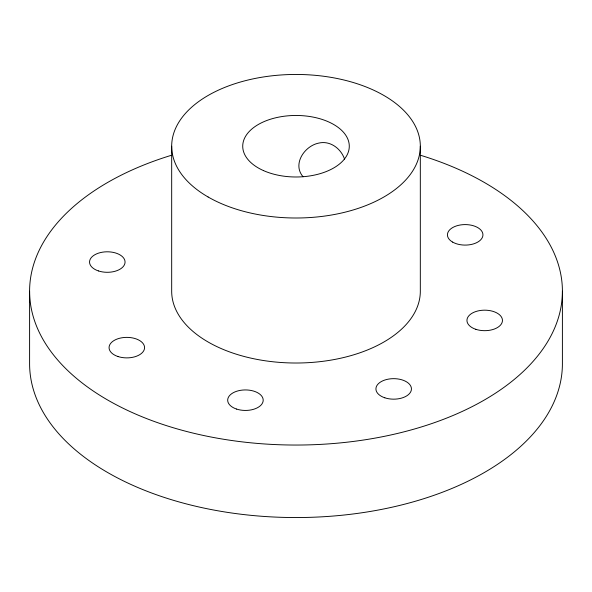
<?xml version="1.0" encoding="UTF-8"?>
<svg xmlns="http://www.w3.org/2000/svg" width="592" height="592" viewBox="0 0 592 592"><rect width="100%" height="100%" fill="white"/><g stroke="black" fill="none" stroke-linecap="round" stroke-linejoin="round"><path stroke-width="0.89" d="M303.06 176.734C292.1 164.154 304.569 145.884 318.755 143.101C330.136 140.348 341.029 148.622 344.559 159.167M562.4 291.234L562.4 363.74A266.4 153.802 0 0 1 296 517.549A266.4 153.802 0 0 1 29.6 363.74L29.6 291.234M420.32 146.224L420.32 291.234A124.32 71.773 0 0 1 296 363.014A124.32 71.773 0 0 1 171.68 291.234L171.68 146.224M420.786 155.348A266.4 153.802 0 0 1 502.12 388.678A266.4 153.802 0 0 1 89.88 388.678A266.4 153.802 0 0 1 171.214 155.348M263.477 170.592A53.28 30.762 0 0 0 348.814 150.301A53.28 30.762 0 0 0 275.709 117.786A53.28 30.762 0 0 0 263.477 170.592M208.095 196.981A124.32 71.773 0 0 0 416.087 164.805A124.32 71.773 0 0 0 263.825 76.901A124.32 71.773 0 0 0 208.095 196.981M475.82 329.307A17.76 10.256 0 0 0 502.46 320.427A17.76 10.256 0 0 0 475.82 311.547A17.76 10.256 0 0 0 475.82 329.307M452.628 242.091A17.76 10.256 0 0 0 482.339 237.496A17.76 10.256 0 0 0 460.591 224.938A17.76 10.256 0 0 0 452.628 242.091M98.42 270.929A17.76 10.256 0 0 0 125.06 262.049A17.76 10.256 0 0 0 98.42 253.169A17.76 10.256 0 0 0 98.42 270.929M117.934 356.51A17.76 10.256 0 0 0 144.574 347.63A17.76 10.256 0 0 0 117.934 338.75A17.76 10.256 0 0 0 117.934 356.51M236.556 409.065A17.76 10.256 0 0 0 263.196 400.185A17.76 10.256 0 0 0 236.556 391.305A17.76 10.256 0 0 0 236.556 409.065M384.8 397.794A17.76 10.256 0 0 0 411.44 388.914A17.76 10.256 0 0 0 384.8 380.034A17.76 10.256 0 0 0 384.8 397.794"/></g></svg>
